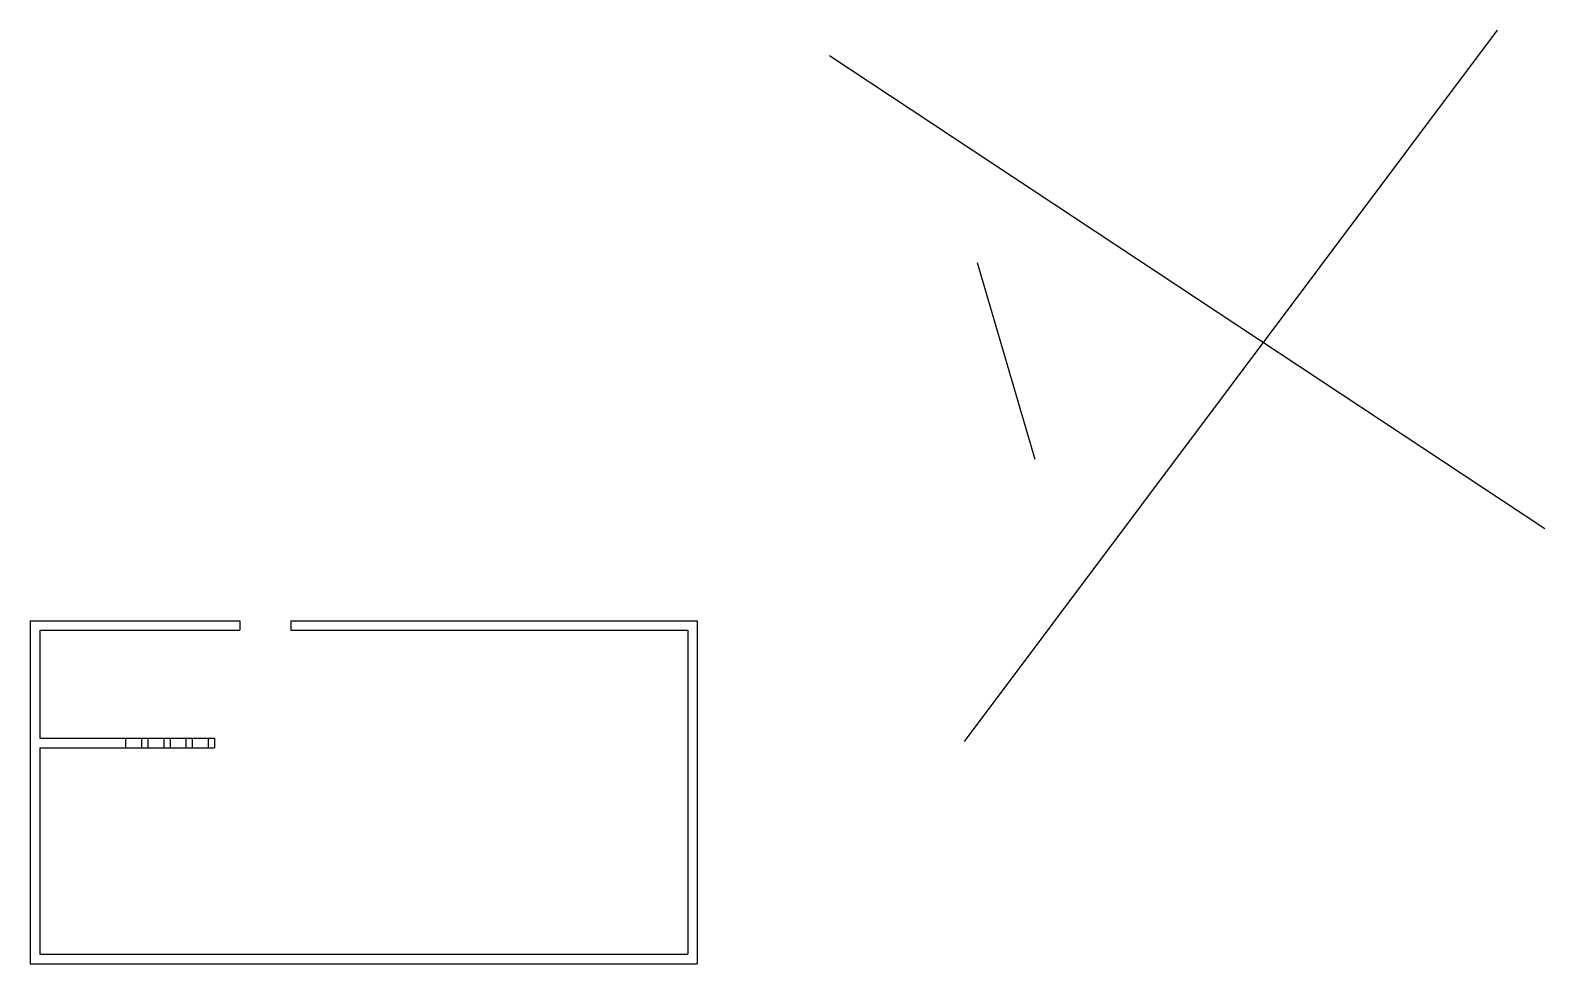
# Model space of a CAD drawing. Header units: metres. Extents: x 2051.4 to 2075.2, y 947.8 to 962.5.
import ezdxf

# ---------------------------------------------------------------- set-up
doc = ezdxf.new("R2010")
doc.units = ezdxf.units.M
doc.layers.add('ALV_CT', color=5, linetype='Continuous')
doc.layers.add('ALV_VS', color=1, linetype='Continuous')

msp = doc.modelspace()

# ---------------------------------------------------------------- linework, layer by layer
at = {"layer": 'ALV_CT'}
for p, q in [((2066.102, 951.256), (2074.497, 962.452)), ((2063.978, 962.057), (2075.238, 954.61)), ((2051.396, 953.155), (2051.396, 947.755)), ((2051.396, 953.155), (2054.696, 953.155)), ((2051.546, 953.005), (2051.546, 951.305)), ((2051.546, 953.005), (2054.696, 953.005)), ((2054.696, 953.155), (2054.696, 953.005)), ((2055.496, 953.155), (2055.496, 953.005)), ((2055.496, 953.155), (2061.896, 953.155)), ((2055.496, 953.005), (2061.746, 953.005)), ((2061.746, 953.005), (2061.746, 947.905)), ((2061.896, 953.155), (2061.896, 947.755)), ((2051.546, 951.305), (2052.896, 951.305)), ((2052.896, 951.305), (2052.896, 951.155)), ((2053.146, 951.305), (2053.146, 951.155)), ((2053.146, 951.305), (2053.246, 951.305)), ((2053.246, 951.305), (2053.246, 951.155)), ((2053.496, 951.305), (2053.496, 951.155)), ((2053.496, 951.305), (2053.596, 951.305)), ((2053.596, 951.305), (2053.596, 951.155)), ((2053.846, 951.305), (2053.846, 951.155)), ((2053.846, 951.305), (2053.946, 951.305)), ((2053.946, 951.305), (2053.946, 951.155)), ((2054.196, 951.305), (2054.196, 951.155)), ((2054.196, 951.305), (2054.296, 951.305)), ((2054.296, 951.305), (2054.296, 951.155)), ((2051.546, 951.155), (2052.896, 951.155)), ((2051.546, 951.155), (2051.546, 947.905)), ((2053.146, 951.155), (2053.246, 951.155)), ((2053.496, 951.155), (2053.596, 951.155)), ((2053.846, 951.155), (2053.946, 951.155)), ((2054.196, 951.155), (2054.296, 951.155)), ((2051.396, 947.755), (2061.896, 947.755)), ((2051.546, 947.905), (2061.746, 947.905))]:
    msp.add_line(p, q, dxfattribs=at)
at = {"layer": 'ALV_VS', "color": 1}
msp.add_line((2066.303, 958.794), (2067.209, 955.698), dxfattribs=at)
at = {"layer": 'ALV_VS'}
for p, q in [((2052.896, 951.305), (2053.146, 951.305)), ((2053.246, 951.305), (2053.496, 951.305)), ((2053.596, 951.305), (2053.846, 951.305)), ((2053.946, 951.305), (2054.196, 951.305)), ((2052.896, 951.155), (2053.146, 951.155)), ((2053.246, 951.155), (2053.496, 951.155)), ((2053.596, 951.155), (2053.846, 951.155)), ((2053.946, 951.155), (2054.196, 951.155))]:
    msp.add_line(p, q, dxfattribs=at)

doc.saveas('drawing.dxf')
